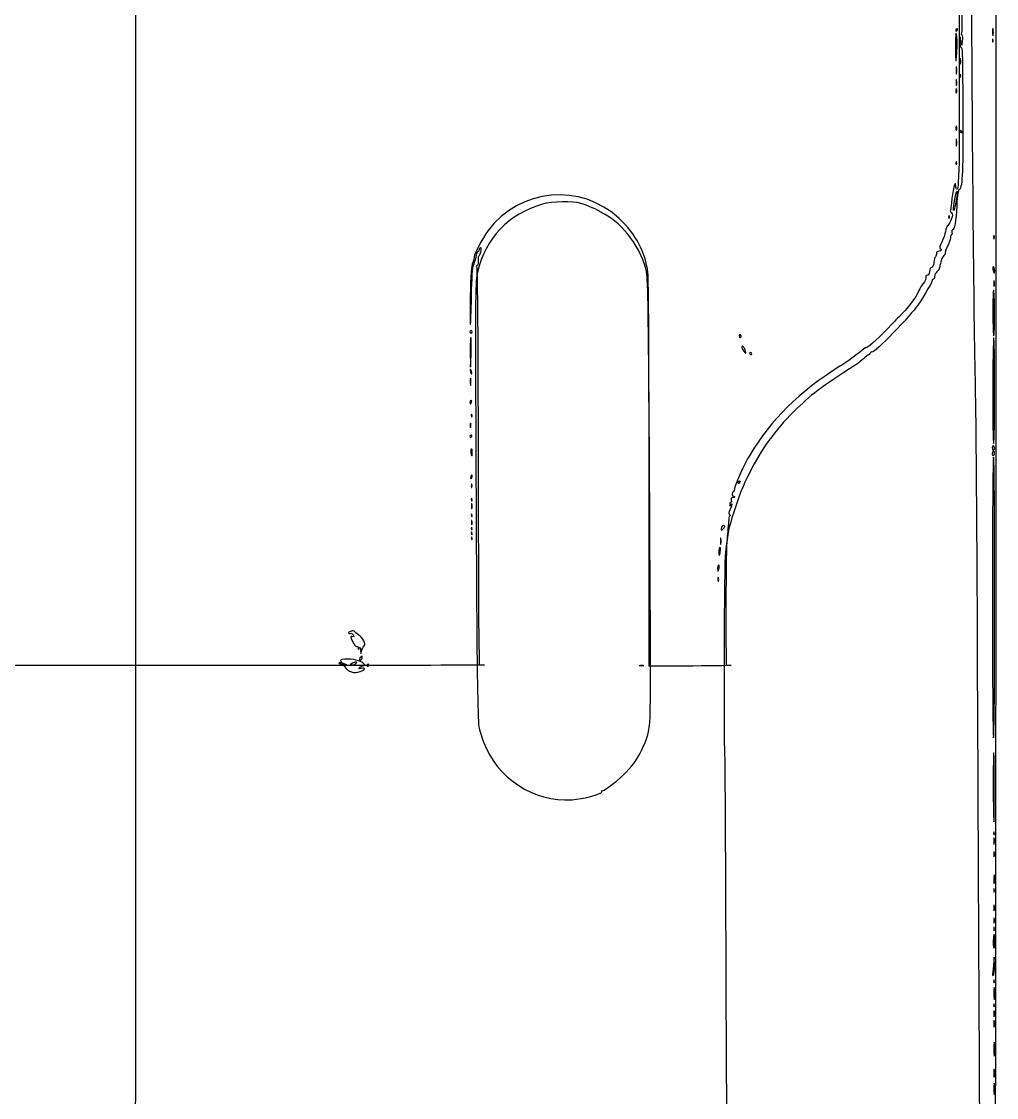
# Model space of a CAD drawing. Extents: x 0 to 877, y -11 to 940.
# Drawn here: x 662.8 to 877.3, y 226.3 to 462.9 of the extents above; entities that cross this region are included whole.
import ezdxf

# ---------------------------------------------------------------- set-up
doc = ezdxf.new("R2010")
doc.units = 0
doc.layers.add('Calque_1', color=7, linetype='CONTINUOUS')

msp = doc.modelspace()

# ---------------------------------------------------------------- linework, layer by layer
at = {"layer": 'Calque_1', "color": 7}
for points in [[(868.59377, 459.63443), (868.59366, 459.63443)], [(869.81403, 458.69126), (869.6814, 457.69889), (869.50509, 458.62493), (869.32878, 459.55097), (869.29398, 458.42649)], [(876.58842, 459.87807), (876.58803, 459.87807)], [(868.55234, 452.81779), (868.55196, 452.81779)], [(869.44026, 453.6598), (869.4406, 453.6598)], [(868.54889, 450.04019), (868.54924, 450.04019)], [(868.5454, 448.05389), (868.54521, 448.05389)], [(868.5454, 439.8518), (868.54521, 439.8518)], [(868.55258, 436.94279), (868.55221, 436.94279)], [(876.84844, 404.71298), (876.84878, 404.71298)], [(761.54821, 390.57818), (761.56571, 386.87402), (761.71634, 389.65214)], [(761.66018, 384.29071), (761.65981, 384.29071)], [(761.65352, 374.49972), (761.65334, 374.49972)], [(810.48436, 321.171304), (800.89374, 321.124974), (800.89074, 363.25987)], [(761.91894, 353.06847), (761.91875, 353.06847)], [(816.15852, 340.63308), (816.15833, 340.63308)], [(817.81144, 329.011649), (817.82654, 321.420091), (818.95102, 321.318809)], [(763.40155, 328.004141), (763.47175, 321.521849), (764.65372, 321.363152)], [(737.41054, 324.69696), (737.43544, 323.90321), (737.71881, 324.69696)], [(733.82186, 321.412292), (734.35102, 321.426842), (733.82186, 321.654227)], [(876.68054, 305.414735), (876.68078, 305.414735)], [(876.85708, 273.477962), (876.85678, 273.477962)], [(876.84964, 267.394187), (876.84998, 267.394187)], [(876.8844, 255.242063), (876.8377, 257.144682), (876.66656, 255.292599)], [(876.86094, 248.075718), (876.86068, 248.075718)], [(876.84974, 244.110857), (876.85008, 244.110857)]]:
    msp.add_lwpolyline(points, dxfattribs=at)
for points in [[(868.75897, 461.08964)], [(876.56164, 458.43199)], [(869.41871, 450.75799)], [(869.52343, 438.5155)], [(868.54324, 432.03509)], [(868.06125, 423.3835)], [(866.95574, 420.12884)], [(876.84178, 415.16712)], [(876.83591, 407.58239)], [(761.69884, 393.35631)], [(761.99911, 394.67923)], [(821.12219, 393.60261)], [(876.74038, 393.80228)], [(822.01989, 390.71048)], [(823.22131, 389.69988)], [(761.80835, 385.95848)], [(761.8302, 379.2011)], [(761.91533, 376.47259)], [(761.86686, 371.66048)], [(876.70359, 370.144731)], [(761.99915, 368.236504)], [(876.66648, 368.666561)], [(876.66648, 367.475931)], [(761.99915, 362.796935)], [(761.90975, 361.143289)], [(820.47289, 361.60631)], [(761.91577, 357.951753)], [(761.91875, 356.777664)], [(761.91577, 354.512169)], [(761.91616, 351.601753)], [(761.91616, 350.543419)], [(817.49818, 351.969193)], [(761.91616, 349.485086)], [(816.69086, 349.237039)], [(816.55436, 346.392768)], [(816.30433, 342.688602)], [(738.23025, 325.64057)], [(737.73893, 322.992303)], [(733.84754, 321.090151)], [(736.32772, 321.643907)], [(738.9359, 321.040465)], [(763.05637, 321.305048)], [(798.84823, 321.308432)], [(876.75654, 286.910304)], [(876.8269, 284.071536)], [(876.85378, 282.081656)], [(876.84978, 279.303532)], [(876.84298, 271.498323)], [(876.84358, 263.03166)], [(876.85058, 264.75145)], [(876.82967, 259.129057)], [(876.66656, 253.175937)], [(876.82819, 251.527789)], [(876.82819, 246.236123)], [(876.85508, 241.864995)], [(876.86308, 235.647287)], [(876.85808, 230.884787)], [(876.86108, 227.18062)]]:
    msp.add_lwpolyline(points, close=True, dxfattribs=at)
for points in [[(687.68845, 723.7673), (687.8648, 723.87629), (687.93295, 610.21298), (687.89282, 382.93344)], [(876.76367, 716.5175), (877.19871, 716.37249), (877.32941, 183.439228), (876.89447, 183.170412)], [(868.98883, 519.68935), (869.15451, 519.25763), (869.2214, 431.5047), (869.05683, 430.398)], [(869.66922, 502.28118), (869.84861, 500.65296), (869.81866, 460.74017), (869.63782, 460.44759)], [(872.68288, 384.14472), (872.33425, 400.56246), (871.96754, 442.58716), (871.76751, 489.04418)], [(876.59203, 461.20099), (876.53123, 461.60316), (876.47983, 461.33691), (876.47784, 460.6093)], [(868.59366, 459.63443), (868.38599, 460.96389), (868.33537, 460.54182), (868.32394, 457.38548)], [(868.64229, 461.35423), (868.4882, 461.35423), (868.3621, 461.23516), (868.3621, 461.08964)], [(868.3621, 461.08964), (868.3621, 460.94412), (868.4146, 460.82506), (868.47878, 460.82506)], [(868.47878, 460.82506), (868.54298, 460.82506), (868.66904, 460.94412), (868.75897, 461.08964)], [(868.60697, 456.06256), (868.69057, 457.44501), (868.68457, 459.05235), (868.59377, 459.63443)], [(868.75897, 461.08964), (868.84887, 461.23516), (868.79637, 461.35423), (868.64229, 461.35423)], [(869.63782, 460.44759), (869.54222, 460.29289), (869.57262, 460.05773), (869.70532, 459.92498)], [(869.70532, 459.92498), (869.83805, 459.79224), (869.88698, 459.23707), (869.81403, 458.69126)], [(876.58253, 458.93912), (876.49803, 459.15018), (876.43537, 459.0875), (876.42268, 458.77926)], [(876.47784, 460.6093), (876.47584, 459.8817), (876.52564, 459.55264), (876.58842, 459.87807)], [(876.58803, 459.87807), (876.65083, 460.20348), (876.65243, 460.7988), (876.59203, 461.20099)], [(868.32394, 457.38548), (868.31074, 453.74092), (868.43221, 453.17323), (868.60697, 456.06256)], [(869.29398, 458.42649), (869.27478, 457.80803), (869.35268, 457.30201), (869.46704, 457.30201)], [(869.46704, 457.30201), (869.82148, 457.30201), (869.84182, 456.71085), (869.91762, 444.20514)], [(876.42268, 458.77926), (876.41118, 458.50036), (876.47368, 458.34407), (876.56164, 458.43199)], [(876.56163, 458.43199), (876.64953, 458.51989), (876.65893, 458.74812), (876.58253, 458.93912)], [(869.4456, 454.71814), (869.3823, 455.04728), (869.32813, 454.8403), (869.32519, 454.25821)], [(869.4406, 453.6598), (869.5068, 453.91277), (869.5092, 454.38902), (869.4456, 454.71814)], [(868.43777, 452.2261), (868.43477, 451.4985), (868.48557, 451.16944), (868.54834, 451.49487)], [(868.55196, 452.81779), (868.49116, 453.21996), (868.43975, 452.95371), (868.43777, 452.2261)], [(868.54834, 451.49487), (868.61114, 451.82028), (868.61274, 452.4156), (868.55234, 452.81779)], [(869.32519, 454.25821), (869.32219, 453.67613), (869.37409, 453.40686), (869.44026, 453.6598)], [(868.54924, 450.04019), (868.48594, 450.36934), (868.43176, 450.16235), (868.42882, 449.58027)], [(868.54389, 448.98186), (868.61009, 449.23483), (868.61249, 449.71108), (868.54889, 450.04019)], [(869.27975, 451.10525), (869.26825, 450.82636), (869.33085, 450.67007), (869.41871, 450.75799)], [(869.4396, 451.26511), (869.3551, 451.47617), (869.29245, 451.41349), (869.27975, 451.10525)], [(869.4187, 450.75799), (869.5066, 450.84589), (869.516, 451.07411), (869.4396, 451.26511)], [(868.41343, 447.72818), (868.40843, 447.29162), (868.46293, 447.08099), (868.5354, 447.26014)], [(868.54521, 448.05389), (868.47811, 448.3113), (868.41882, 448.16475), (868.41343, 447.72818)], [(868.42882, 449.58027), (868.42582, 448.99818), (868.47772, 448.72892), (868.54389, 448.98186)], [(868.5354, 447.26014), (868.6079, 447.43926), (868.6123, 447.79645), (868.5454, 448.05389)], [(869.91762, 444.20514), (870.00262, 430.18481), (869.85572, 426.51883), (869.1891, 426.01858)], [(868.41343, 439.5261), (868.40843, 439.08954), (868.46293, 438.8789), (868.5354, 439.05805)], [(868.54521, 439.8518), (868.47811, 440.10922), (868.41882, 439.96266), (868.41343, 439.5261)], [(868.5354, 439.05805), (868.6079, 439.23718), (868.6123, 439.59436), (868.5454, 439.8518)], [(869.52343, 438.91238), (869.37791, 439.00228), (869.25885, 438.94978), (869.25885, 438.7957)], [(869.25885, 438.7957), (869.25885, 438.64161), (869.37791, 438.5155), (869.52343, 438.5155)], [(869.78802, 438.63219), (869.78802, 438.69639), (869.66895, 438.82245), (869.52343, 438.91238)], [(869.52343, 438.5155), (869.66895, 438.5155), (869.78802, 438.568), (869.78802, 438.63219)], [(868.43802, 436.3511), (868.43502, 435.6235), (868.48582, 435.29444), (868.54858, 435.61987)], [(868.55221, 436.94279), (868.49141, 437.34496), (868.44, 437.07871), (868.43802, 436.3511)], [(868.54858, 435.61987), (868.61138, 435.94528), (868.61298, 436.5406), (868.55258, 436.94279)], [(868.38335, 431.87522), (868.37195, 431.59633), (868.43445, 431.44004), (868.52234, 431.52796)], [(868.54321, 432.03509), (868.45871, 432.24614), (868.39605, 432.18346), (868.38335, 431.87522)], [(868.52234, 431.52796), (868.61024, 431.61586), (868.61964, 431.84408), (868.54324, 432.03509)], [(868.36182, 426.75355), (868.36182, 428.49485), (867.60115, 425.47019), (867.43181, 423.05552)], [(869.05683, 430.398), (869.00283, 430.0342), (868.94333, 428.8663), (868.92475, 427.8027)], [(794.32032, 419.59376), (785.90937, 427.50268), (772.37374, 426.25896), (765.46722, 416.94253)], [(868.62641, 426.03238), (868.48089, 426.12228), (868.36182, 426.44685), (868.36182, 426.75355)], [(869.1891, 426.01858), (868.8295, 425.74873), (868.71406, 425.04692), (868.59008, 422.37701)], [(868.92475, 427.8027), (868.90355, 426.58864), (868.79251, 425.92972), (868.62641, 426.03238)], [(868.63465, 425.63548), (868.87116, 425.63548), (868.17497, 421.63797), (867.88858, 421.35158)], [(868.06125, 423.3835), (868.27725, 424.6221), (868.53528, 425.63548), (868.63465, 425.63548)], [(777.44839, 422.77399), (770.05688, 420.68889), (764.77842, 415.17597), (763.13404, 407.82384)], [(785.88406, 422.93552), (784.1291, 423.44148), (779.50042, 423.35284), (777.44839, 422.77399)], [(790.14839, 421.08391), (789.92582, 421.3599), (787.11332, 422.58111), (785.88406, 422.93552)], [(867.18083, 421.41775), (867.09633, 421.2811), (867.19513, 421.01334), (867.4003, 420.82271)], [(867.43181, 423.05552), (867.37821, 422.29141), (867.26529, 421.55438), (867.18083, 421.41775)], [(868.59008, 422.37701), (868.42923, 418.91301), (868.10234, 417.08535), (867.64362, 417.08535)], [(867.88858, 421.35158), (867.76756, 421.23056), (867.84528, 422.14493), (868.06125, 423.3835)], [(791.07443, 420.52969), (790.63787, 420.74429), (790.22115, 420.99369), (790.14839, 421.08391)], [(800.30654, 407.92517), (799.28545, 412.86952), (795.13775, 418.53237), (791.07443, 420.52969)], [(800.62328, 407.71026), (800.11787, 412.12126), (797.97943, 416.15306), (794.32032, 419.59376)], [(867.3682, 419.41779), (867.1454, 418.83571), (866.81144, 418.2345), (866.62607, 418.08175)], [(866.79585, 419.96897), (866.78445, 419.69008), (866.84695, 419.53379), (866.93484, 419.62171)], [(866.95571, 420.12884), (866.87121, 420.33989), (866.80855, 420.27721), (866.79585, 419.96897)], [(866.93484, 419.62171), (867.02274, 419.70961), (867.03214, 419.93783), (866.95574, 420.12884)], [(867.4003, 420.82271), (867.72098, 420.52476), (867.71645, 420.32764), (867.3682, 419.41779)], [(765.46722, 416.94253), (764.31003, 415.38159), (762.05335, 411.0833), (762.39098, 411.0833)], [(866.10318, 416.75884), (866.00094, 416.18398), (865.62529, 415.12117), (865.26839, 414.39709)], [(866.62607, 418.08175), (866.44071, 417.92901), (866.20541, 417.3337), (866.10318, 416.75884)], [(867.64362, 417.08535), (867.49181, 417.08535), (867.4457, 416.8513), (867.53936, 416.55618)], [(867.53936, 416.55618), (867.63176, 416.26514), (867.59506, 416.02701), (867.45796, 416.02701)], [(865.26839, 414.39709), (864.87072, 413.59029), (864.7293, 413.04393), (864.90316, 412.98596)], [(867.20862, 415.37577), (867.20862, 415.0176), (866.90214, 414.13842), (866.52756, 413.42203)], [(867.45796, 416.02701), (867.32082, 416.02701), (867.20862, 415.73396), (867.20862, 415.37577)], [(876.84178, 415.82857), (876.76838, 416.01048), (876.70833, 415.86167), (876.70833, 415.49785)], [(876.70833, 415.49785), (876.70833, 415.13404), (876.76843, 414.98522), (876.84178, 415.16712)], [(876.84178, 415.16712), (876.91518, 415.34902), (876.91518, 415.64667), (876.84178, 415.82857)], [(762.92212, 411.54632), (763.01972, 412.01927), (763.20917, 412.40622), (763.34312, 412.40622)], [(763.76401, 412.15722), (763.61092, 411.58374), (763.41423, 411.15866), (763.32689, 411.21263)], [(763.34312, 412.40622), (763.47708, 412.40622), (763.58667, 412.58481), (763.58667, 412.80309)], [(763.58667, 412.80309), (763.58667, 413.02138), (763.6892, 413.19997), (763.81451, 413.19997)], [(763.81451, 413.19997), (763.93981, 413.19997), (763.91709, 412.73073), (763.76401, 412.15722)], [(864.12851, 411.93009), (864.12851, 411.66815), (864.01569, 411.34073), (863.87779, 411.20248)], [(864.65768, 412.40634), (864.32449, 412.40634), (864.12851, 412.22994), (864.12851, 411.93009)], [(864.90316, 412.98596), (865.39004, 412.82366), (865.2133, 412.40634), (864.65768, 412.40634)], [(866.01215, 411.95386), (866.10325, 411.86276), (865.99245, 411.64062), (865.76583, 411.46022)], [(866.52756, 413.42203), (866.15297, 412.70564), (865.92104, 412.04498), (866.01215, 411.95386)], [(762.0814, 409.95882), (761.75157, 409.08297), (761.63089, 407.43031), (761.53567, 402.48434)], [(761.81722, 402.36737), (761.89032, 406.88482), (762.01275, 408.58998), (762.329, 409.4958)], [(762.39098, 411.0833), (762.45358, 411.0833), (762.31428, 410.57729), (762.0814, 409.95882)], [(762.329, 409.4958), (762.55763, 410.15065), (762.82451, 411.07338), (762.92212, 411.54632)], [(763.27759, 410.37284), (763.34859, 409.76515), (763.25909, 409.35391), (763.02385, 409.20481)], [(763.32689, 411.21263), (763.23959, 411.26663), (763.21738, 410.8887), (763.27759, 410.37284)], [(863.51886, 409.89279), (863.44966, 409.21625), (863.27761, 408.83446), (863.04195, 408.83446)], [(863.87779, 411.20248), (863.73992, 411.06424), (863.57839, 410.47488), (863.51886, 409.89279)], [(865.14526, 410.33847), (865.03053, 409.90191), (864.91207, 409.45542), (864.88201, 409.34628)], [(865.76583, 411.46022), (865.53925, 411.27983), (865.25999, 410.77503), (865.14526, 410.33847)], [(763.13404, 407.82384), (762.64932, 405.65658), (762.63615, 404.26744), (762.77159, 369.591511)], [(763.02385, 409.20481), (762.82409, 409.07829), (762.77969, 408.97277), (762.92525, 408.97037)], [(762.92525, 408.97037), (763.10003, 408.96737), (763.21385, 396.32545), (763.2606, 371.72621)], [(801.14892, 336.121715), (800.78752, 398.74903), (800.70235, 406.00856), (800.30654, 407.92517)], [(800.89074, 363.25987), (800.88774, 389.69537), (800.78972, 406.25751), (800.62328, 407.71026)], [(862.12736, 407.11467), (861.91831, 407.11467), (861.76136, 407.02537), (861.77859, 406.91623)], [(862.59038, 407.97456), (862.53898, 407.44193), (862.36281, 407.11467), (862.12736, 407.11467)], [(863.04195, 408.83446), (862.81943, 408.83446), (862.64044, 408.4936), (862.59038, 407.97456)], [(864.23207, 407.89584), (863.94102, 407.64663), (863.7029, 407.17154), (863.7029, 406.8401)], [(864.79431, 408.74838), (864.77611, 408.52867), (864.52311, 408.14502), (864.23207, 407.89584)], [(864.88201, 409.34628), (864.85191, 409.23714), (864.81251, 408.96809), (864.79431, 408.74838)], [(876.65579, 409.02212), (876.40671, 409.17605), (876.56709, 407.89412), (876.83591, 407.58239)], [(876.93098, 408.16209), (876.93098, 408.54155), (876.80714, 408.92856), (876.65579, 409.02212)], [(876.83588, 407.58239), (876.88818, 407.52179), (876.93098, 407.78262), (876.93098, 408.16209)], [(863.17373, 405.94657), (863.17373, 405.60629), (861.74789, 403.17086), (860.02319, 400.56527)], [(861.20201, 405.30627), (860.9021, 404.98435), (860.47385, 404.2773), (860.25035, 403.73501)], [(861.77859, 406.91623), (861.87069, 406.33314), (861.69079, 405.83094), (861.20201, 405.30627)], [(863.43832, 406.23743), (863.2928, 406.23743), (863.17373, 406.10654), (863.17373, 405.94657)], [(863.7029, 406.8401), (863.7029, 406.50863), (863.58384, 406.23743), (863.43832, 406.23743)], [(876.73338, 405.31139), (876.73038, 404.7293), (876.78218, 404.46004), (876.84844, 404.71298)], [(876.85378, 405.77131), (876.79048, 406.10045), (876.73631, 405.89347), (876.73338, 405.31139)], [(876.84878, 404.71298), (876.91498, 404.96595), (876.91738, 405.4422), (876.85378, 405.77131)], [(761.53567, 402.48434), (761.46847, 398.99184), (761.48267, 396.20078), (761.56727, 396.28196)], [(761.56727, 396.28196), (761.65187, 396.36316), (761.76438, 399.10159), (761.81722, 402.36737)], [(860.25035, 403.73501), (859.64554, 402.26766), (857.6409, 399.61061), (855.95688, 398.04428)], [(876.70522, 403.85618), (876.60265, 403.85618), (876.52219, 401.59412), (876.52642, 398.82936)], [(876.91917, 398.8291), (876.90407, 401.59399), (876.80778, 403.85618), (876.70522, 403.85618)], [(860.02319, 400.56527), (858.55457, 398.34655), (850.40194, 389.94746), (849.97379, 390.21207)], [(855.95688, 398.04428), (855.60983, 397.72148), (854.83592, 396.93369), (854.23709, 396.29363)], [(876.52642, 398.82936), (876.53042, 396.06462), (876.62693, 393.80244), (876.74038, 393.80228)], [(876.74038, 393.80228), (876.85383, 393.80215), (876.93428, 396.0642), (876.91917, 398.8291)], [(854.23709, 396.29363), (851.85896, 393.75181), (849.15868, 391.25078), (848.78268, 391.24173)], [(761.73453, 394.94381), (761.58901, 394.94381), (761.46994, 394.82475), (761.46994, 394.67923)], [(761.46994, 394.67923), (761.46994, 394.53371), (761.58901, 394.41464), (761.73453, 394.41464)], [(761.69881, 393.35631), (761.60641, 393.86563), (761.53863, 392.61548), (761.54821, 390.57818)], [(761.71634, 389.65214), (761.79914, 391.18011), (761.79134, 392.84699), (761.69884, 393.35631)], [(761.99911, 394.67923), (761.99911, 394.82475), (761.88005, 394.94381), (761.73453, 394.94381)], [(761.73453, 394.41464), (761.88005, 394.41464), (761.99911, 394.53371), (761.99911, 394.67923)], [(821.0055, 394.0151), (820.8576, 394.1065), (820.73661, 393.9958), (820.73661, 393.7688)], [(820.73661, 393.7688), (820.73661, 393.30405), (820.89538, 393.23563), (821.12219, 393.60261)], [(821.12219, 393.60261), (821.20589, 393.73808), (821.15339, 393.92371), (821.0055, 394.0151)], [(876.72599, 393.36421), (876.45369, 392.93061), (876.43153, 369.976591), (876.70359, 370.144731)], [(876.92298, 381.97662), (876.91998, 388.40782), (876.83148, 393.53224), (876.72599, 393.36421)], [(821.50448, 391.50423), (821.15407, 391.50423), (821.21209, 391.16945), (821.67765, 390.50476)], [(822.01989, 390.71048), (821.8677, 391.14704), (821.63577, 391.50423), (821.50448, 391.50423)], [(821.67765, 390.50476), (822.24018, 389.70165), (822.34879, 389.76695), (822.01989, 390.71048)], [(848.78268, 391.24173), (848.5644, 391.23673), (847.85129, 390.75019), (847.19801, 390.1611)], [(823.22131, 390.09676), (823.07579, 390.09676), (822.95673, 390.04426), (822.95673, 389.98008)], [(822.95673, 389.98008), (822.95673, 389.91588), (823.07579, 389.78981), (823.22131, 389.69988)], [(823.48589, 389.81656), (823.48589, 389.97066), (823.36683, 390.09676), (823.22131, 390.09676)], [(823.22131, 389.69988), (823.36683, 389.60998), (823.48589, 389.66248), (823.48589, 389.81656)], [(847.19801, 390.1611), (846.54473, 389.57197), (844.5802, 388.19008), (842.83238, 387.09018)], [(848.16093, 388.83528), (847.75948, 388.43192), (846.95478, 387.79848), (846.37269, 387.42767)], [(849.12481, 389.56868), (848.99613, 389.56868), (848.56238, 389.23866), (848.16093, 388.83528)], [(849.51752, 389.98233), (849.43022, 389.75481), (849.2535, 389.56868), (849.12481, 389.56868)], [(849.97379, 390.21207), (849.81014, 390.31322), (849.60482, 390.20907), (849.51752, 389.98233)], [(761.53596, 386.36676), (761.39282, 386.22362), (761.64563, 385.41881), (761.83375, 385.41881)], [(761.80845, 385.95848), (761.73085, 386.25529), (761.60821, 386.43902), (761.53596, 386.36676)], [(761.83375, 385.41881), (761.89745, 385.41881), (761.88605, 385.66164), (761.80835, 385.95848)], [(842.83238, 387.09018), (833.90579, 381.47265), (827.71949, 375.36504), (823.05002, 367.55946)], [(846.37269, 387.42767), (838.82888, 382.62183), (836.36528, 380.76435), (832.72923, 377.14094)], [(761.54561, 383.69902), (761.54261, 382.97141), (761.59341, 382.64235), (761.65618, 382.96779)], [(761.65981, 384.29071), (761.59901, 384.69287), (761.5476, 384.42662), (761.54561, 383.69902)], [(761.65618, 382.96779), (761.71898, 383.2932), (761.72058, 383.88851), (761.66018, 384.29071)], [(873.08479, 340.091555), (873.00279, 357.772335), (872.82194, 377.59627), (872.68288, 384.14472)], [(687.89282, 382.93344), (687.85972, 195.384898), (687.7704, 45.50794), (687.69438, 49.87357)], [(876.70358, 370.144731), (876.82707, 370.221031), (876.9258, 375.5454), (876.92298, 381.97662)], [(761.72622, 379.59798), (761.58527, 379.59798), (761.46994, 379.41938), (761.46994, 379.2011)], [(761.46994, 379.2011), (761.46994, 378.98282), (761.51674, 378.80423), (761.57392, 378.80423)], [(761.57392, 378.80423), (761.63112, 378.80423), (761.74643, 378.98282), (761.8302, 379.2011)], [(761.8302, 379.2011), (761.914, 379.41938), (761.8672, 379.59798), (761.72622, 379.59798)], [(761.75544, 376.31272), (761.74404, 376.03383), (761.80654, 375.87754), (761.89443, 375.96546)], [(761.9153, 376.47259), (761.8308, 376.68364), (761.76814, 376.62096), (761.75544, 376.31272)], [(761.89443, 375.96546), (761.98233, 376.05336), (761.99173, 376.28158), (761.91533, 376.47259)], [(832.72923, 377.14094), (828.52383, 372.95014), (825.58089, 368.890741), (823.03702, 363.771761)], [(761.52155, 374.17402), (761.51655, 373.73746), (761.57105, 373.52682), (761.64352, 373.70597)], [(761.65334, 374.49972), (761.58624, 374.75713), (761.52695, 374.61058), (761.52155, 374.17402)], [(761.64352, 373.70597), (761.71602, 373.88509), (761.72042, 374.24228), (761.65352, 374.49972)], [(761.75018, 371.92506), (761.59608, 371.92506), (761.46998, 371.806), (761.46998, 371.66048)], [(761.46998, 371.66048), (761.46998, 371.51496), (761.52248, 371.39589), (761.58666, 371.39589)], [(761.58666, 371.39589), (761.65086, 371.39589), (761.77693, 371.51496), (761.86686, 371.66048)], [(761.86686, 371.66048), (761.95676, 371.806), (761.90426, 371.92506), (761.75018, 371.92506)], [(763.2606, 371.72621), (763.2995, 351.244347), (763.36295, 331.569401), (763.40155, 328.004141)], [(762.77159, 369.591511), (762.84889, 349.800673), (762.97703, 328.071767), (763.05637, 321.305048)], [(876.66648, 369.592601), (876.52096, 369.682501), (876.4019, 369.511001), (876.4019, 369.211331)], [(876.4019, 369.211331), (876.4019, 368.911721), (876.52096, 368.666561), (876.66648, 368.666561)], [(876.93107, 369.047821), (876.93107, 369.257501), (876.812, 369.502671), (876.66648, 369.592601)], [(761.77005, 368.904286), (761.5569, 368.77255), (761.67315, 367.427143), (761.89771, 367.427143)], [(761.99915, 368.236504), (761.99915, 368.681665), (761.89604, 368.982153), (761.77005, 368.904286)], [(761.89771, 367.427143), (761.95351, 367.427143), (761.99915, 367.791369), (761.99915, 368.236504)], [(823.05002, 367.55946), (821.87704, 365.598712), (819.92751, 361.383291), (819.77678, 360.481856)], [(876.67754, 367.079051), (876.34886, 367.079051), (876.35208, 305.937446), (876.68054, 305.414735)], [(876.66648, 368.401971), (876.52096, 368.401971), (876.4019, 368.156811), (876.4019, 367.857201)], [(876.4019, 367.857201), (876.4019, 367.557561), (876.52096, 367.386001), (876.66648, 367.475931)], [(876.66648, 368.666561), (876.812, 368.666561), (876.93107, 368.838111), (876.93107, 369.047821)], [(876.66648, 367.475931), (877.01001, 367.688231), (877.01001, 368.401971), (876.66648, 368.401971)], [(876.92371, 336.056659), (876.92571, 355.345604), (876.83291, 367.079051), (876.67754, 367.079051)], [(761.63889, 362.796935), (761.55509, 362.578654), (761.60189, 362.40006), (761.74287, 362.40006)], [(761.89517, 363.19381), (761.83797, 363.19381), (761.72266, 363.015216), (761.63889, 362.796935)], [(761.74287, 362.40006), (761.88382, 362.40006), (761.99915, 362.578654), (761.99915, 362.796935)], [(761.99915, 362.796935), (761.99915, 363.015216), (761.95235, 363.19381), (761.89517, 363.19381)], [(823.03702, 363.771761), (821.35763, 360.392341), (820.94806, 359.366481), (819.44552, 354.775929)], [(761.90975, 361.143289), (761.83635, 361.32519), (761.77629, 361.176359), (761.77629, 360.81256)], [(761.77629, 360.81256), (761.77629, 360.448758), (761.83639, 360.29993), (761.90975, 360.481831)], [(761.90975, 360.481831), (761.98315, 360.663732), (761.98315, 360.961388), (761.90975, 361.143289)], [(819.77678, 360.481856), (819.68548, 359.936153), (819.50704, 359.489668), (819.38012, 359.489668)], [(820.47289, 361.60631), (820.47289, 361.751831), (820.599, 361.870893), (820.75309, 361.870893)], [(820.58958, 361.341727), (820.52538, 361.341727), (820.47289, 361.460789), (820.47289, 361.60631)], [(820.86977, 361.60631), (820.77987, 361.460789), (820.65374, 361.341727), (820.58958, 361.341727)], [(820.75309, 361.870893), (820.90721, 361.870893), (820.9597, 361.751831), (820.86977, 361.60631)], [(761.75589, 357.791891), (761.74449, 357.512994), (761.80699, 357.356705), (761.89487, 357.444626)], [(761.91575, 357.951753), (761.83125, 358.162811), (761.76859, 358.100131), (761.75589, 357.791891)], [(761.89487, 357.444626), (761.98277, 357.532546), (761.99217, 357.76075), (761.91577, 357.951753)], [(818.96141, 357.637585), (819.03751, 357.346543), (818.99191, 357.108418), (818.86, 357.108418)], [(819.25079, 358.166751), (818.95332, 358.166751), (818.86518, 358.005594), (818.96141, 357.637585)], [(819.38012, 359.489668), (819.2532, 359.489668), (819.14935, 359.244505), (819.14935, 358.944891)], [(819.14935, 358.944891), (819.14935, 358.64525), (819.26841, 358.473695), (819.41393, 358.563626)], [(819.67851, 358.446945), (819.67851, 358.292852), (819.48603, 358.166751), (819.25079, 358.166751)], [(819.41393, 358.563626), (819.55945, 358.653556), (819.67851, 358.601066), (819.67851, 358.446945)], [(761.91875, 356.777664), (761.85225, 357.032326), (761.79776, 356.823964), (761.79776, 356.314643)], [(761.79776, 356.314643), (761.79776, 355.80532), (761.85216, 355.596961), (761.91875, 355.851623)], [(761.91875, 355.851623), (761.98535, 356.106284), (761.98535, 356.523003), (761.91875, 356.777664)], [(818.73287, 355.647094), (818.39129, 354.829584), (818.37938, 354.610377), (818.66677, 354.428211)], [(818.86, 357.108418), (818.7281, 357.108418), (818.62201, 356.900059), (818.62423, 356.645397)], [(818.62423, 356.645397), (818.62723, 356.249713), (818.66563, 356.240082), (818.88476, 356.579247)], [(818.88476, 356.579247), (819.26761, 357.17165), (819.20224, 356.770435), (818.73287, 355.647094)], [(761.75589, 354.352308), (761.74449, 354.073411), (761.80699, 353.917121), (761.89487, 354.005043)], [(761.91575, 354.512169), (761.83125, 354.723228), (761.76859, 354.660548), (761.75589, 354.352308)], [(761.78696, 352.742768), (761.78196, 352.306206), (761.83646, 352.095571), (761.90894, 352.27472)], [(761.91875, 353.06847), (761.85165, 353.325884), (761.79236, 353.179331), (761.78696, 352.742768)], [(761.89487, 354.005043), (761.98277, 354.092963), (761.99217, 354.321167), (761.91577, 354.512169)], [(761.90894, 352.27472), (761.98144, 352.453843), (761.98584, 352.811031), (761.91894, 353.06847)], [(819.44552, 354.775929), (818.49506, 351.872101), (818.19723, 350.427238), (817.67301, 346.176971)], [(818.44422, 353.734977), (818.43042, 353.480315), (818.29036, 351.902737), (818.13265, 350.229247)], [(818.74307, 354.202046), (818.59233, 354.199446), (818.45787, 353.989638), (818.44422, 353.734977)], [(818.66677, 354.428211), (818.85947, 354.306053), (818.89378, 354.204268), (818.74307, 354.202046)], [(761.75627, 351.441891), (761.74487, 351.162994), (761.80737, 351.006705), (761.89526, 351.094626)], [(761.75627, 350.383558), (761.74487, 350.104661), (761.80737, 349.948371), (761.89526, 350.036293)], [(761.91613, 351.601753), (761.83163, 351.812811), (761.76897, 351.750131), (761.75627, 351.441891)], [(761.91613, 350.543419), (761.83163, 350.754478), (761.76897, 350.691798), (761.75627, 350.383558)], [(761.89526, 351.094626), (761.98316, 351.182546), (761.99256, 351.41075), (761.91616, 351.601753)], [(761.89526, 350.036293), (761.98316, 350.124213), (761.99256, 350.352417), (761.91616, 350.543419)], [(817.49818, 351.969206), (817.23778, 352.229609), (816.76873, 351.82985), (816.76873, 351.347541)], [(816.76873, 351.347541), (816.76873, 350.943655), (816.80353, 350.944395), (817.21601, 351.356841)], [(817.21601, 351.356841), (817.46199, 351.602851), (817.58899, 351.878415), (817.49818, 351.969193)], [(761.75627, 349.325225), (761.74487, 349.046328), (761.80737, 348.890038), (761.89526, 348.977959)], [(761.91613, 349.485086), (761.83163, 349.696144), (761.76897, 349.633464), (761.75627, 349.325225)], [(761.89526, 348.977959), (761.98316, 349.065879), (761.99256, 349.294083), (761.91616, 349.485086)], [(816.69086, 349.237039), (816.62786, 349.564461), (816.57622, 349.296569), (816.57622, 348.641727)], [(816.57622, 348.641727), (816.57622, 347.986883), (816.62782, 347.718992), (816.69086, 348.046414)], [(816.69086, 348.046414), (816.75396, 348.373836), (816.75396, 348.909617), (816.69086, 349.237039)], [(818.13265, 350.229247), (817.84496, 347.176564), (817.78353, 343.117406), (817.81144, 329.011649)], [(816.45102, 347.31881), (816.33471, 347.31881), (816.23956, 346.902091), (816.23956, 346.392768)], [(816.23956, 346.392768), (816.23956, 345.883445), (816.28606, 345.466727), (816.34291, 345.466727)], [(816.34291, 345.466727), (816.39971, 345.466727), (816.49491, 345.883445), (816.55436, 346.392768)], [(816.55436, 346.392768), (816.61376, 346.902091), (816.56736, 347.31881), (816.45102, 347.31881)], [(817.67301, 346.176971), (817.41275, 344.066919), (817.27567, 305.593778), (817.51368, 301.462389)], [(816.20286, 343.35006), (816.07753, 343.35006), (815.97498, 343.052404), (815.97498, 342.688602)], [(816.30433, 342.688602), (816.37383, 343.052404), (816.32813, 343.35006), (816.20286, 343.35006)], [(815.97498, 342.688602), (815.97498, 342.3248), (816.02058, 342.027143), (816.07642, 342.027143)], [(816.15833, 340.63308), (816.09123, 340.890493), (816.03194, 340.743941), (816.02655, 340.307378)], [(816.07642, 342.027143), (816.13222, 342.027143), (816.23477, 342.3248), (816.30433, 342.688602)], [(816.02655, 340.307378), (816.02155, 339.870816), (816.07605, 339.660181), (816.14852, 339.83933)], [(816.14852, 339.83933), (816.22102, 340.018453), (816.22542, 340.375641), (816.15852, 340.63308)], [(874.32346, 118.10619), (873.85304, 175.958969), (873.81102, 183.488944), (873.08479, 340.091555)], [(799.61035, 303.445674), (801.36668, 307.333197), (801.32069, 306.356461), (801.14892, 336.121715)], [(876.68078, 305.414735), (876.82421, 305.186637), (876.92151, 317.459256), (876.92371, 336.056659)], [(735.40936, 328.862774), (735.04555, 328.793214), (734.7479, 328.618405), (734.7479, 328.47426)], [(734.7479, 328.47426), (734.7479, 328.330141), (734.92467, 328.280056), (735.14072, 328.362976)], [(735.5707, 327.655401), (735.10723, 327.776607), (735.11117, 327.715801), (735.6414, 326.568916)], [(735.14072, 328.362976), (735.36805, 328.450206), (735.64481, 328.305856), (735.7976, 328.020367)], [(736.07081, 328.782894), (736.07081, 328.896374), (735.77316, 328.932305), (735.40936, 328.862774)], [(735.7976, 328.020367), (736.01731, 327.60984), (735.97924, 327.548589), (735.5707, 327.655401)], [(736.97347, 328.018725), (736.477, 328.325536), (736.07081, 328.669415), (736.07081, 328.782894)], [(738.23032, 325.64057), (738.67683, 325.933967), (737.86683, 327.466566), (736.97347, 328.018725)], [(735.6414, 326.568916), (735.97507, 325.847212), (736.33736, 325.405252), (736.53381, 325.480208)], [(736.53381, 325.480208), (736.71836, 325.550618), (736.86634, 325.405408), (736.86859, 325.151675)], [(736.86859, 325.151675), (736.87159, 324.761362), (736.90899, 324.753186), (737.12913, 325.093835)], [(737.12913, 325.093835), (737.32735, 325.400567), (737.39128, 325.31045), (737.41054, 324.69696)], [(737.71881, 324.69696), (737.87465, 325.133523), (738.10481, 325.558153), (738.23025, 325.64057)], [(732.89581, 321.896162), (732.54304, 321.909122), (732.54304, 321.882142), (732.89581, 321.654227)], [(733.82186, 321.654227), (733.53081, 321.779295), (733.1141, 321.888171), (732.89581, 321.896162)], [(736.95522, 322.350708), (735.79953, 322.78698), (732.99839, 322.81193), (732.99839, 322.385948)], [(732.99839, 322.385948), (732.99839, 322.280908), (733.38051, 321.697819), (733.84754, 321.090151)], [(736.32772, 321.643907), (737.02226, 322.083142), (736.40512, 322.237261), (735.63118, 321.817844)], [(738.09809, 321.305048), (738.71621, 321.305048), (738.00749, 321.953463), (736.95522, 322.350708)], [(737.5052, 323.224475), (737.0843, 322.875145), (737.00598, 322.448002), (737.36288, 322.448002)], [(737.36288, 322.448002), (737.49141, 322.448002), (737.66064, 322.692927), (737.73893, 322.992303)], [(737.73893, 322.992303), (737.85572, 323.438893), (737.81383, 323.480565), (737.5052, 323.224475)], [(764.65372, 321.363152), (765.3038, 321.275862), (593.49273, 321.216096), (382.85133, 321.230305)], [(732.89581, 321.654227), (733.1141, 321.513151), (733.53081, 321.404301), (733.82186, 321.412292)], [(733.84754, 321.090154), (734.82186, 319.822456), (735.86968, 319.488949), (737.34677, 319.976443)], [(735.63118, 321.817844), (735.01195, 321.482246), (734.97303, 321.409698), (735.40936, 321.404327)], [(735.40936, 321.404327), (735.7004, 321.400627), (736.11368, 321.508546), (736.32772, 321.643907)], [(737.56246, 320.630599), (736.86597, 320.481903), (736.85682, 320.492989), (737.34844, 320.890155)], [(737.34677, 319.976443), (738.45339, 320.341648), (738.62334, 320.857135), (737.56246, 320.630599)], [(737.34844, 320.890155), (737.63092, 321.118332), (737.96826, 321.305048), (738.09809, 321.305048)], [(739.09943, 321.569632), (738.94532, 321.569632), (738.81923, 321.450569), (738.81923, 321.305048)], [(738.81923, 321.305048), (738.81923, 321.159528), (738.87173, 321.040465), (738.9359, 321.040465)], [(738.9359, 321.040465), (739.0001, 321.040465), (739.12616, 321.159528), (739.2161, 321.305048)], [(739.2161, 321.305048), (739.306, 321.450569), (739.2535, 321.569632), (739.09943, 321.569632)], [(763.05637, 321.305048), (763.13567, 314.53833), (763.30611, 308.444553), (763.43505, 307.763303)], [(799.17394, 321.176643), (798.73737, 321.181943), (798.59082, 321.241333), (798.84823, 321.308432)], [(798.84823, 321.308416), (799.10567, 321.375486), (799.46286, 321.371096), (799.64198, 321.298616)], [(799.64198, 321.298616), (799.82113, 321.226146), (799.61048, 321.171272), (799.17394, 321.176643)], [(818.95102, 321.318809), (819.56949, 321.263109), (815.75949, 321.19673), (810.48436, 321.171304)], [(763.43505, 307.763303), (763.56398, 307.082054), (764.0351, 305.576575), (764.48198, 304.417806)], [(764.48198, 304.417806), (767.59535, 296.344548), (775.4533, 291.228486), (783.93068, 291.755324)], [(795.8665, 297.811875), (797.5474, 299.597257), (798.56033, 301.121521), (799.61035, 303.445674)], [(876.82878, 295.376972), (876.82478, 300.899726), (876.76018, 303.448404), (876.67804, 301.330097)], [(817.51368, 301.462389), (817.56818, 300.516504), (817.69282, 277.656499), (817.79066, 250.66239)], [(876.67804, 301.330097), (876.54134, 297.806694), (876.58674, 289.459249), (876.75654, 286.910304)], [(790.69573, 293.788383), (791.21208, 293.788383), (794.45192, 296.309385), (795.8665, 297.811875)], [(783.93068, 291.755324), (786.39805, 291.90865), (790.8006, 293.110652), (790.52546, 293.55584)], [(790.52546, 293.55584), (790.44646, 293.68374), (790.52346, 293.788383), (790.69573, 293.788383)], [(876.75648, 286.910304), (876.80008, 286.25546), (876.83258, 290.065462), (876.82878, 295.376972)], [(876.68793, 284.418801), (876.67643, 284.139904), (876.73903, 283.983615), (876.8269, 284.071536)], [(876.84778, 284.578662), (876.76328, 284.789722), (876.70063, 284.727042), (876.68793, 284.418801)], [(876.82688, 284.071536), (876.91478, 284.159456), (876.92418, 284.38766), (876.84778, 284.578662)], [(876.85378, 283.272282), (876.79068, 283.599704), (876.73912, 283.331812), (876.73912, 282.676969)], [(876.73912, 282.676969), (876.73912, 282.022125), (876.79072, 281.754234), (876.85378, 282.081656)], [(876.85378, 282.081656), (876.91688, 282.409078), (876.91688, 282.944859), (876.85378, 283.272282)], [(876.84978, 280.229573), (876.78318, 280.484235), (876.72878, 280.275873), (876.72878, 279.766552)], [(876.72878, 279.766552), (876.72878, 279.25723), (876.78318, 279.04887), (876.84978, 279.303532)], [(876.84978, 279.303532), (876.91638, 279.558193), (876.91638, 279.974912), (876.84978, 280.229573)], [(876.85978, 275.065463), (876.80088, 275.540998), (876.75149, 275.215719), (876.75001, 274.342594)], [(876.85678, 273.477962), (876.91718, 273.875526), (876.91838, 274.589901), (876.85978, 275.065463)], [(876.84298, 272.159781), (876.76958, 272.341682), (876.70953, 272.192851), (876.70953, 271.829052)], [(876.75001, 274.342594), (876.74901, 273.469469), (876.79671, 273.080373), (876.85708, 273.477962)], [(876.84298, 271.498323), (876.91638, 271.680224), (876.91638, 271.977881), (876.84298, 272.159781)], [(876.70953, 271.829052), (876.70953, 271.465251), (876.76963, 271.316423), (876.84298, 271.498323)], [(876.73458, 267.992595), (876.73158, 267.410512), (876.78338, 267.141245), (876.84964, 267.394187)], [(876.85498, 268.45252), (876.79168, 268.781662), (876.73751, 268.574678), (876.73458, 267.992595)], [(876.84998, 267.394187), (876.91618, 267.647155), (876.91858, 268.123405), (876.85498, 268.45252)], [(876.85058, 265.677492), (876.78398, 265.932154), (876.72958, 265.723792), (876.72958, 265.214471)], [(876.72958, 265.214471), (876.72958, 264.705148), (876.78398, 264.496789), (876.85058, 264.75145)], [(876.85058, 264.75145), (876.91718, 265.006112), (876.91718, 265.422831), (876.85058, 265.677492)], [(876.84358, 263.693117), (876.77018, 263.875018), (876.71013, 263.726187), (876.71013, 263.362389)], [(876.71013, 263.362389), (876.71013, 262.998587), (876.77023, 262.849759), (876.84358, 263.03166)], [(876.84358, 263.03166), (876.91698, 263.213561), (876.91698, 263.511217), (876.84358, 263.693117)], [(876.69157, 261.510306), (876.53926, 260.377414), (876.61167, 259.129057), (876.82967, 259.129057)], [(876.89138, 260.914994), (876.85508, 262.544483), (876.83758, 262.596632), (876.69157, 261.510306)], [(876.82968, 259.129057), (876.88548, 259.129057), (876.91328, 259.932729), (876.89138, 260.914994)], [(876.4487, 253.226467), (876.423, 253.108728), (876.521, 253.086), (876.66656, 253.175937)], [(876.66656, 255.292599), (876.57246, 254.273953), (876.4744, 253.34418), (876.4487, 253.226467)], [(876.66654, 253.175932), (876.81206, 253.265862), (876.9101, 254.195636), (876.8844, 255.242063)], [(876.68922, 251.875055), (876.67772, 251.596158), (876.74032, 251.439868), (876.82819, 251.527789)], [(876.84908, 252.034916), (876.76458, 252.245974), (876.70192, 252.183295), (876.68922, 251.875055)], [(876.82818, 251.527789), (876.91608, 251.615709), (876.92548, 251.843914), (876.84908, 252.034916)], [(817.79066, 250.66239), (817.88856, 223.668276), (818.01322, 200.945569), (818.06779, 200.167456)], [(876.75932, 249.207182), (876.75836, 248.043015), (876.80412, 247.533851), (876.86094, 248.075718)], [(876.86268, 250.192385), (876.80678, 250.814685), (876.76028, 250.371349), (876.75932, 249.207182)], [(876.86068, 248.075718), (876.91758, 248.617558), (876.91828, 249.570058), (876.86268, 250.192385)], [(876.68922, 246.583389), (876.67772, 246.304491), (876.74032, 246.148202), (876.82819, 246.236123)], [(876.84908, 246.74325), (876.76458, 246.954308), (876.70192, 246.891628), (876.68922, 246.583389)], [(876.82818, 246.236123), (876.91608, 246.324043), (876.92548, 246.552247), (876.84908, 246.74325)], [(876.73468, 244.709265), (876.73168, 244.127182), (876.78348, 243.857916), (876.84974, 244.110857)], [(876.85508, 245.169191), (876.79178, 245.498332), (876.73762, 245.291349), (876.73468, 244.709265)], [(876.85008, 244.110857), (876.91628, 244.363826), (876.91868, 244.840075), (876.85508, 245.169191)], [(876.85508, 243.05562), (876.79198, 243.383042), (876.74042, 243.11515), (876.74042, 242.460307)], [(876.74042, 242.460307), (876.74042, 241.805463), (876.79202, 241.537573), (876.85508, 241.864995)], [(876.85508, 241.864995), (876.91818, 242.192417), (876.91818, 242.728198), (876.85508, 243.05562)], [(876.86308, 238.160828), (876.80858, 238.852052), (876.76398, 238.286505), (876.76398, 236.904057)], [(876.76398, 236.904057), (876.76398, 235.521609), (876.80858, 234.956063), (876.86308, 235.647287)], [(876.86308, 235.647287), (876.91758, 236.338511), (876.91758, 237.469604), (876.86308, 238.160828)], [(876.85808, 232.339995), (876.79748, 232.740177), (876.74786, 232.412755), (876.74786, 231.612391)], [(876.85808, 230.884787), (876.91868, 231.284969), (876.91868, 231.939813), (876.85808, 232.339995)], [(876.74786, 231.612391), (876.74786, 230.812026), (876.79746, 230.484604), (876.85808, 230.884787)], [(876.86108, 229.164995), (876.80398, 229.710698), (876.75729, 229.264215), (876.75729, 228.172808)], [(876.75729, 228.172808), (876.75729, 227.081401), (876.80399, 226.634917), (876.86108, 227.18062)], [(876.86108, 227.18062), (876.91818, 227.726323), (876.91818, 228.619292), (876.86108, 229.164995)]]:
    msp.add_open_spline(points, degree=3, dxfattribs=at)

doc.saveas('drawing.dxf')
